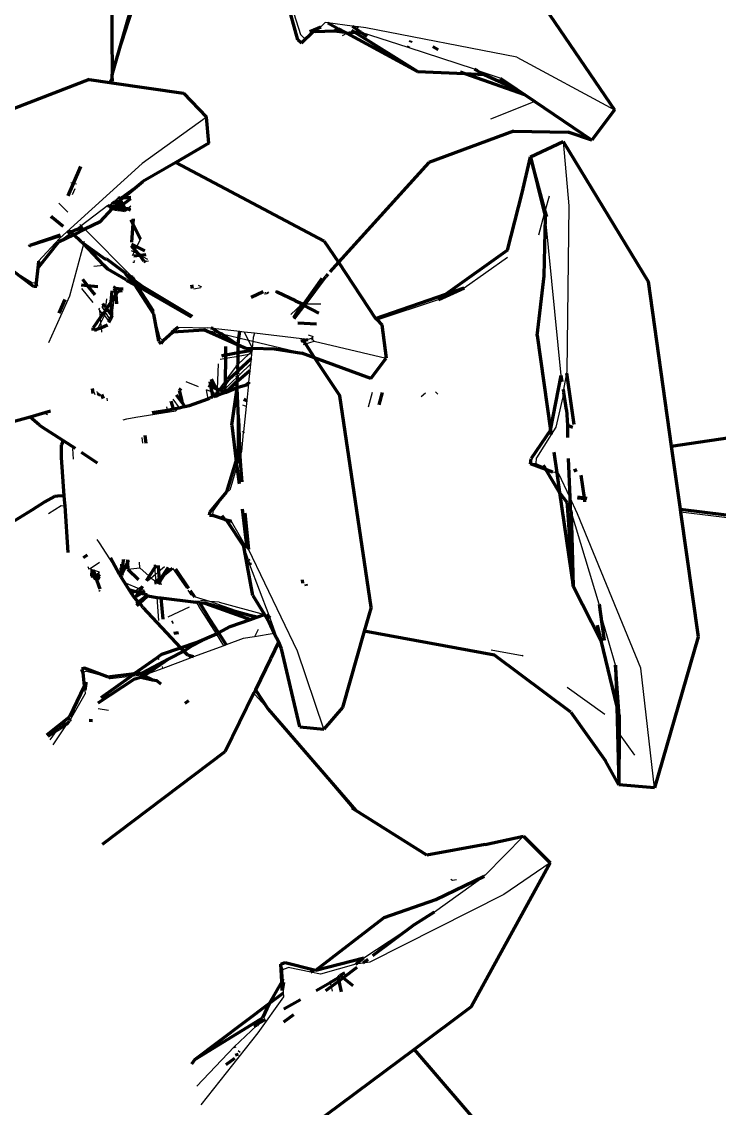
# Model space of a CAD drawing. Header units: millimetres. Extents: x 4307 to 31003, y 2809 to 20009.
# Drawn here: x 15000.86 to 15026.97, y 8921.29 to 8961.95 of the extents above; entities that cross this region are included whole.
import ezdxf

# ---------------------------------------------------------------- set-up
doc = ezdxf.new("R2010")
doc.units = ezdxf.units.MM
doc.layers.add('ProfileEdges', color=7, linetype='Continuous')

msp = doc.modelspace()

# ---------------------------------------------------------------- linework, layer by layer
for p, q in [((15010.87, 8962.816), (15011.29, 8961.473)), ((15004.246, 8959.965), (15005.039, 8962.393)), ((15012.155, 8961.858), (15012.056, 8961.752)), ((15012.155, 8961.858), (15012.223, 8961.915)), ((15012.324, 8961.902), (15012.223, 8961.915)), ((15013.235, 8961.783), (15012.324, 8961.902)), ((15013.471, 8961.752), (15013.235, 8961.783)), ((15011.29, 8961.473), (15011.451, 8961.326)), ((15011.779, 8961.577), (15011.451, 8961.326)), ((15012.869, 8961.432), (15013.031, 8961.518)), ((15013.362, 8961.694), (15013.471, 8961.752)), ((15013.744, 8961.716), (15013.471, 8961.752)), ((15015.328, 8960.983), (15013.582, 8961.541)), ((15019.394, 8960.621), (15013.744, 8961.716)), ((15011.451, 8961.326), (15011.33, 8961.144)), ((15017.805, 8960.177), (15015.328, 8960.983)), ((15019.394, 8960.621), (15023.046, 8958.656)), ((15018.772, 8959.838), (15017.906, 8960.122)), ((15004.23, 8959.664), (15004.247, 8959.723)), ((15020.07, 8958.961), (15018.41, 8958.298)), ((15007.78, 8958.38), (15005.371, 8956.639)), ((15021.132, 8957.47), (15021.341, 8955.065)), ((15005.371, 8956.639), (15002.274, 8953.834)), ((15002.796, 8955.893), (15002.704, 8955.914)), ((15002.763, 8955.489), (15002.859, 8955.708)), ((15002.909, 8955.868), (15002.796, 8955.893)), ((15005.401, 8955.97), (15004.566, 8955.37)), ((15004.482, 8955.342), (15004.403, 8955.289)), ((15004.502, 8955.325), (15004.486, 8955.196)), ((15004.566, 8955.37), (15004.506, 8955.359)), ((15020.458, 8954.865), (15020.615, 8955.437)), ((15002.253, 8955.153), (15002.582, 8954.821)), ((15004.085, 8955.071), (15003.09, 8954.31)), ((15004.219, 8955.121), (15004.136, 8955.062)), ((15004.208, 8954.963), (15004.214, 8955.049)), ((15004.214, 8955.049), (15004.219, 8955.121)), ((15004.219, 8955.121), (15004.221, 8955.164)), ((15004.268, 8955.196), (15004.221, 8955.164)), ((15004.276, 8955.038), (15004.265, 8954.954)), ((15004.299, 8955.218), (15004.268, 8955.196)), ((15004.268, 8955.196), (15004.276, 8955.038)), ((15004.401, 8955.252), (15004.299, 8955.218)), ((15004.457, 8954.958), (15004.453, 8954.925)), ((15004.475, 8955.103), (15004.463, 8955.005)), ((15004.779, 8954.873), (15004.721, 8954.882)), ((15004.822, 8954.947), (15004.779, 8954.873)), ((15004.941, 8955.051), (15004.822, 8954.947)), ((15020.433, 8954.772), (15020.458, 8954.865)), ((15021.341, 8955.065), (15021.269, 8948.865)), ((15020.215, 8953.978), (15020.433, 8954.772)), ((15021.048, 8948.707), (15020.468, 8954.63)), ((15002.724, 8954.048), (15002.237, 8953.698)), ((15002.779, 8954.108), (15002.724, 8954.048)), ((15003.09, 8954.31), (15002.874, 8954.155)), ((15003.042, 8954.359), (15003.09, 8954.31)), ((15003.09, 8954.31), (15003.14, 8954.244)), ((15003.14, 8954.244), (15003.22, 8954.18)), ((15003.22, 8954.18), (15005.003, 8952.386)), ((15001.491, 8952.994), (15002.274, 8953.834)), ((15003.201, 8953.727), (15003.18, 8953.648)), ((15005.171, 8953.528), (15005.312, 8953.809)), ((15003.173, 8953.623), (15002.649, 8951.676)), ((15005.067, 8953.322), (15004.977, 8953.369)), ((15005.009, 8953.206), (15005.067, 8953.322)), ((15005.067, 8953.322), (15005.107, 8953.401)), ((15005.265, 8953.221), (15005.067, 8953.322)), ((15005.107, 8953.401), (15005.171, 8953.528)), ((15003.555, 8952.805), (15003.931, 8952.841)), ((15005.022, 8952.945), (15005.08, 8952.95)), ((15005.091, 8952.975), (15005.06, 8952.997)), ((15005.582, 8953.057), (15005.289, 8953.208)), ((15005.468, 8952.987), (15005.602, 8953)), ((15017.424, 8951.994), (15019.04, 8953.143)), ((15001.265, 8952.163), (15000.528, 8952.628)), ((15001.407, 8952.172), (15001.265, 8952.163)), ((15005.081, 8952.265), (15005.238, 8952.023)), ((15005.238, 8952.023), (15005.813, 8951.139)), ((15007.6, 8952.017), (15007.484, 8952.077)), ((15002.649, 8951.676), (15001.869, 8949.932)), ((15003.095, 8951.968), (15003.528, 8951.446)), ((15004.324, 8951.646), (15004.233, 8950.959)), ((15004.36, 8951.874), (15004.324, 8951.646)), ((15007.567, 8951.992), (15007.31, 8951.936)), ((15009.979, 8951.828), (15009.955, 8951.74)), ((15003.748, 8951.181), (15003.782, 8951.228)), ((15003.888, 8951.239), (15003.901, 8951.392)), ((15003.888, 8951.239), (15003.98, 8951.098)), ((15004.04, 8951.585), (15004, 8951.262)), ((15010.935, 8950.988), (15011.345, 8951.375)), ((15011.417, 8951.394), (15011.478, 8951.394)), ((15011.478, 8951.394), (15012.062, 8951.395)), ((15014.164, 8950.789), (15016.46, 8951.559)), ((15003.748, 8951.181), (15003.79, 8951.13)), ((15003.79, 8951.13), (15003.89, 8951.01)), ((15003.81, 8950.892), (15003.79, 8951.13)), ((15003.827, 8950.686), (15003.81, 8950.892)), ((15003.827, 8950.686), (15003.962, 8950.951)), ((15003.89, 8951.01), (15003.962, 8950.951)), ((15003.98, 8951.098), (15003.962, 8950.951)), ((15003.962, 8950.951), (15004.131, 8950.72)), ((15004.168, 8950.808), (15003.98, 8951.098)), ((15005.803, 8951.008), (15005.813, 8951.139)), ((15006.043, 8950.11), (15005.803, 8951.008)), ((15003.667, 8950.372), (15003.704, 8950.443)), ((15003.704, 8950.443), (15003.827, 8950.686)), ((15003.843, 8950.497), (15003.827, 8950.686)), ((15003.856, 8950.337), (15003.843, 8950.497)), ((15006.722, 8950.516), (15007.801, 8950.492)), ((15008.285, 8950.278), (15007.683, 8950.423)), ((15007.938, 8950.477), (15007.801, 8950.492)), ((15009.024, 8950.352), (15008.012, 8950.468)), ((15006.15, 8950.005), (15006.043, 8950.11)), ((15008.994, 8950.107), (15008.359, 8950.26)), ((15009.344, 8950.023), (15008.994, 8950.107)), ((15009.192, 8950.333), (15009.024, 8950.352)), ((15009.192, 8950.333), (15009.344, 8950.023)), ((15009.571, 8950.29), (15009.192, 8950.333)), ((15009.344, 8950.023), (15009.488, 8949.73)), ((15009.514, 8949.982), (15009.344, 8950.023)), ((15009.514, 8949.982), (15009.488, 8949.73)), ((15009.53, 8950.137), (15009.514, 8949.982)), ((15011.342, 8949.542), (15009.514, 8949.982)), ((15009.571, 8950.29), (15009.53, 8950.137)), ((15011.342, 8950.087), (15009.571, 8950.29)), ((15011.568, 8950.061), (15011.342, 8950.087)), ((15011.487, 8949.891), (15011.813, 8950)), ((15011.711, 8950.089), (15011.568, 8950.061)), ((15011.778, 8950.151), (15011.596, 8950.222)), ((15011.753, 8950.04), (15011.711, 8950.089)), ((15011.753, 8950.04), (15011.813, 8950)), ((15011.813, 8950), (15014.499, 8949.356)), ((15009.366, 8949.51), (15009.476, 8949.614)), ((15009.476, 8949.614), (15009.467, 8949.528)), ((15009.481, 8949.664), (15009.476, 8949.614)), ((15009.488, 8949.73), (15009.481, 8949.664)), ((15011.408, 8949.876), (15011.487, 8949.891)), ((15008.288, 8949.317), (15008.498, 8949.355)), ((15008.498, 8949.355), (15008.964, 8949.438)), ((15008.964, 8949.438), (15009.366, 8949.51)), ((15008.965, 8949.132), (15009.366, 8949.51)), ((15009.366, 8949.51), (15009.467, 8949.528)), ((15009.446, 8949.328), (15009.425, 8949.13)), ((15009.467, 8949.528), (15009.446, 8949.328)), ((15008.209, 8949.142), (15008.176, 8948.217)), ((15009.425, 8949.13), (15008.245, 8947.984)), ((15008.888, 8949.06), (15008.485, 8948.522)), ((15008.888, 8949.06), (15008.939, 8949.108)), ((15009.402, 8948.903), (15009.355, 8948.455)), ((15009.425, 8949.13), (15009.402, 8948.903)), ((15021.249, 8948.793), (15021.134, 8948.185)), ((15021.269, 8948.865), (15021.249, 8948.793)), ((15007.474, 8948.284), (15007.016, 8948.471)), ((15008.485, 8948.522), (15008.238, 8948.192)), ((15008.967, 8948.28), (15008.966, 8948.527)), ((15009.349, 8948.394), (15009.284, 8947.775)), ((15009.352, 8948.426), (15009.349, 8948.394)), ((15009.355, 8948.455), (15009.352, 8948.426)), ((15003.514, 8948.22), (15003.6, 8948.003)), ((15003.719, 8947.964), (15003.681, 8948.11)), ((15007.84, 8947.835), (15007.773, 8948.173)), ((15007.985, 8948.088), (15007.773, 8948.173)), ((15008.117, 8948.035), (15007.985, 8948.088)), ((15008.117, 8948.035), (15008.012, 8947.947)), ((15008.189, 8948.095), (15008.117, 8948.035)), ((15008.168, 8948.015), (15008.117, 8948.035)), ((15008.245, 8947.984), (15008.168, 8948.015)), ((15008.97, 8947.098), (15008.967, 8948.28)), ((15013.983, 8948.078), (15013.831, 8947.527)), ((15015.813, 8947.924), (15015.973, 8948.063)), ((15021.153, 8948.068), (15020.853, 8946.775)), ((15004.069, 8947.766), (15004.062, 8947.857)), ((15006.286, 8947.534), (15006.303, 8947.409)), ((15006.514, 8947.826), (15006.756, 8947.506)), ((15006.914, 8947.624), (15006.894, 8947.536)), ((15006.936, 8947.545), (15006.914, 8947.624)), ((15009.261, 8947.554), (15009.133, 8947.606)), ((15009.261, 8947.554), (15009.162, 8946.599)), ((15009.284, 8947.775), (15009.261, 8947.554)), ((15001.728, 8947.317), (15001.831, 8947.249)), ((15004.795, 8947.085), (15005.131, 8947.157)), ((15005.131, 8947.157), (15006.624, 8947.387)), ((15006.624, 8947.387), (15006.756, 8947.506)), ((15004.655, 8947.048), (15004.795, 8947.085)), ((15020.853, 8946.775), (15020.68, 8946.503)), ((15005.356, 8946.386), (15005.379, 8946.177)), ((15009.146, 8946.574), (15009.086, 8945.867)), ((15020.68, 8946.503), (15020.127, 8945.633)), ((15002.757, 8945.973), (15002.784, 8945.577)), ((15009.031, 8945.686), (15008.915, 8945.306)), ((15009.086, 8945.867), (15009.031, 8945.686)), ((15020.111, 8945.403), (15020.127, 8945.633)), ((15008.915, 8945.306), (15008.647, 8944.424)), ((15020.111, 8945.403), (15019.905, 8945.408)), ((15020.435, 8945.263), (15020.111, 8945.403)), ((15021.52, 8945.166), (15021.622, 8945.206)), ((15020.887, 8945.067), (15020.742, 8945.089)), ((15020.965, 8945.033), (15020.887, 8945.067)), ((15021.374, 8944.159), (15020.965, 8945.033)), ((15008.032, 8943.631), (15008.54, 8944.357)), ((15008.54, 8944.357), (15008.647, 8944.424)), ((15021.666, 8943.532), (15021.374, 8944.159)), ((15021.921, 8944.052), (15021.669, 8944.084)), ((15021.971, 8944.046), (15021.921, 8944.052)), ((15001.861, 8943.547), (15002.339, 8943.844)), ((15002.339, 8943.844), (15002.483, 8943.828)), ((15008.017, 8943.474), (15008.032, 8943.631)), ((15022.472, 8940.158), (15021.424, 8943.616)), ((15024.032, 8937.762), (15021.666, 8943.532)), ((15028.109, 8943.276), (15025.522, 8943.601)), ((15009.293, 8942.249), (15008.708, 8943.243)), ((15003.671, 8942.58), (15003.765, 8942.443)), ((15003.765, 8942.443), (15004.505, 8941.284)), ((15009.343, 8941.842), (15009.17, 8942.312)), ((15009.345, 8942.216), (15009.293, 8942.249)), ((15011.188, 8938.393), (15009.345, 8942.216)), ((15003.332, 8941.559), (15003.372, 8941.47)), ((15003.419, 8941.474), (15003.372, 8941.47)), ((15003.778, 8941.717), (15003.419, 8941.474)), ((15003.502, 8941.436), (15003.419, 8941.474)), ((15003.544, 8941.423), (15003.502, 8941.436)), ((15004.505, 8941.284), (15004.589, 8941.502)), ((15004.589, 8941.502), (15004.576, 8941.65)), ((15004.711, 8941.822), (15004.644, 8941.647)), ((15004.839, 8941.461), (15005.281, 8941.512)), ((15005.281, 8941.512), (15005.268, 8941.728)), ((15005.281, 8941.512), (15005.63, 8941.201)), ((15005.842, 8941.526), (15005.832, 8941.624)), ((15005.869, 8941.266), (15005.842, 8941.526)), ((15006.211, 8941.554), (15005.984, 8941.363)), ((15006.302, 8941.537), (15006.007, 8941.094)), ((15006.5, 8941.501), (15007.032, 8940.747)), ((15009.394, 8941.703), (15009.351, 8941.772)), ((15010.118, 8939.731), (15009.401, 8941.623)), ((15003.771, 8941.35), (15003.544, 8941.423)), ((15003.545, 8941.195), (15003.609, 8941.239)), ((15003.609, 8941.239), (15003.771, 8941.35)), ((15005.709, 8941.131), (15005.57, 8941.014)), ((15005.63, 8941.201), (15005.709, 8941.131)), ((15005.869, 8941.266), (15005.709, 8941.131)), ((15005.709, 8941.131), (15005.895, 8941.001)), ((15005.984, 8941.363), (15005.869, 8941.266)), ((15005.895, 8941.001), (15005.869, 8941.266)), ((15003.795, 8940.663), (15003.749, 8940.629)), ((15004.712, 8940.959), (15005.251, 8940.745)), ((15004.989, 8940.525), (15005.112, 8940.628)), ((15005.251, 8940.745), (15005.112, 8940.628)), ((15005.363, 8940.84), (15005.251, 8940.745)), ((15005.315, 8940.72), (15005.251, 8940.745)), ((15005.463, 8940.661), (15005.315, 8940.72)), ((15005.98, 8940.918), (15005.899, 8940.961)), ((15006.023, 8940.908), (15005.98, 8940.918)), ((15006.1, 8940.89), (15006.023, 8940.908)), ((15007.075, 8940.683), (15007.196, 8940.506)), ((15005.207, 8940.254), (15005.13, 8940.196)), ((15005.522, 8940.488), (15005.207, 8940.254)), ((15005.283, 8940.209), (15005.522, 8940.488)), ((15005.549, 8940.508), (15005.522, 8940.488)), ((15005.998, 8939.541), (15005.929, 8940.408)), ((15007.301, 8940.469), (15007.196, 8940.506)), ((15007.898, 8940.26), (15007.33, 8940.426)), ((15007.381, 8940.235), (15007.487, 8940.079)), ((15007.898, 8940.26), (15007.556, 8940.29)), ((15008.251, 8940.229), (15007.898, 8940.26)), ((15009.405, 8939.732), (15007.898, 8940.26)), ((15008.251, 8940.229), (15009.948, 8939.766)), ((15007.131, 8940.039), (15006.335, 8939.662)), ((15008.148, 8939.041), (15007.487, 8940.079)), ((15023.091, 8937.875), (15022.514, 8939.863)), ((15009.628, 8939.653), (15009.405, 8939.732)), ((15010.03, 8939.751), (15010.118, 8939.731)), ((15010.157, 8939.625), (15010.118, 8939.731)), ((15010.362, 8939.066), (15010.157, 8939.625)), ((15006.924, 8938.398), (15008.148, 8939.041)), ((15008.428, 8938.601), (15008.148, 8939.041)), ((15009.713, 8939.21), (15009.579, 8938.938)), ((15010.314, 8939.058), (15009.579, 8938.938)), ((15010.362, 8939.066), (15010.314, 8939.058)), ((15010.486, 8938.729), (15010.362, 8939.066)), ((15008.428, 8938.601), (15007.295, 8938.18)), ((15008.517, 8938.634), (15008.428, 8938.601)), ((15009.145, 8938.867), (15008.517, 8938.634)), ((15009.579, 8938.938), (15009.145, 8938.867)), ((15007.078, 8938.244), (15007.171, 8938.134)), ((15012.168, 8935.482), (15011.188, 8938.393)), ((15018.426, 8938.443), (15019.597, 8938.232)), ((15019.63, 8938.209), (15019.597, 8938.232)), ((15005.906, 8938.138), (15005.947, 8938.116)), ((15006.006, 8938.084), (15005.947, 8938.116)), ((15006.141, 8937.751), (15006.135, 8937.822)), ((15007.171, 8938.134), (15006.141, 8937.751)), ((15007.295, 8938.18), (15007.171, 8938.134)), ((15003.287, 8937.643), (15003.153, 8937.592)), ((15003.287, 8937.643), (15004.073, 8937.435)), ((15004.073, 8937.435), (15004.178, 8937.357)), ((15004.943, 8937.451), (15004.178, 8937.357)), ((15005.341, 8937.499), (15004.943, 8937.451)), ((15005.396, 8937.487), (15005.341, 8937.499)), ((15006.141, 8937.751), (15005.522, 8937.522)), ((15024.54, 8933.281), (15024.032, 8937.762)), ((15022.69, 8936.022), (15021.274, 8937.034)), ((15002.684, 8935.837), (15003.239, 8936.797)), ((15003.219, 8936.934), (15003.239, 8936.797)), ((15009.6, 8936.759), (15009.552, 8936.835)), ((15009.6, 8936.759), (15010.084, 8936.22)), ((15003.718, 8936.249), (15004.107, 8936.182)), ((15010.084, 8936.22), (15013.231, 8932.519)), ((15002.377, 8935.617), (15002.647, 8935.934)), ((15001.921, 8935.081), (15002.195, 8935.437)), ((15002.044, 8934.886), (15002.559, 8935.678)), ((15002.325, 8935.58), (15002.377, 8935.617)), ((15023.217, 8935.301), (15023.795, 8934.506)), ((15019.643, 8931.468), (15018.225, 8930.03)), ((15020.637, 8930.481), (15018.904, 8929.29)), ((15016.305, 8928.645), (15018.175, 8929.98)), ((15016.921, 8929.866), (15016.988, 8929.824)), ((15016.988, 8929.824), (15017.134, 8929.848)), ((15018.193, 8930.025), (15018.175, 8929.98)), ((15018.193, 8930.025), (15018.225, 8930.03)), ((15018.904, 8929.29), (15013.893, 8926.764)), ((15013.662, 8926.916), (15015.567, 8928.165)), ((15010.554, 8926.687), (15010.641, 8926.479)), ((15010.641, 8926.479), (15010.835, 8926.56)), ((15010.651, 8926.135), (15010.641, 8926.479)), ((15011.688, 8926.381), (15010.835, 8926.56)), ((15013.366, 8926.685), (15012.045, 8926.307)), ((15013.631, 8926.725), (15013.366, 8926.685)), ((15013.893, 8926.764), (15013.631, 8926.725)), ((15010.654, 8926.011), (15010.651, 8926.135)), ((15010.665, 8925.615), (15010.654, 8926.011)), ((15012.045, 8926.307), (15011.688, 8926.381)), ((15012.45, 8925.845), (15012.409, 8926.004)), ((15010.669, 8925.459), (15010.665, 8925.615)), ((15012.494, 8925.668), (15012.45, 8925.845)), ((15009.708, 8924.114), (15010.669, 8925.459)), ((15008.816, 8923.589), (15009.664, 8924.39)), ((15007.583, 8921.416), (15009.708, 8924.114)), ((15007.414, 8922.114), (15008.816, 8923.589)), ((15009.036, 8923.378), (15008.968, 8923.436))]:
    msp.add_line(p, q)
at = {"layer": 'ProfileEdges', "lineweight": 211}
for p, q in [((15004.214, 8964.76), (15004.246, 8959.965)), ((15019.81, 8963.408), (15023.046, 8958.656)), ((15004.246, 8959.965), (15005.046, 8962.741)), ((15011.2, 8961.276), (15010.837, 8962.577)), ((15012.324, 8961.902), (15012.718, 8961.688)), ((15013.235, 8961.783), (15013.362, 8961.694)), ((15011.779, 8961.577), (15011.33, 8961.144)), ((15011.65, 8961.578), (15011.949, 8961.706)), ((15011.65, 8961.578), (15011.779, 8961.577)), ((15011.845, 8961.576), (15011.779, 8961.577)), ((15011.949, 8961.706), (15011.845, 8961.576)), ((15011.845, 8961.576), (15012.573, 8961.609)), ((15011.949, 8961.706), (15012.056, 8961.752)), ((15012.573, 8961.609), (15012.718, 8961.688)), ((15012.573, 8961.609), (15012.952, 8961.561)), ((15012.718, 8961.688), (15012.952, 8961.561)), ((15012.952, 8961.561), (15013.031, 8961.518)), ((15013.031, 8961.518), (15013.317, 8961.556)), ((15013.031, 8961.518), (15015.673, 8960.084)), ((15013.317, 8961.556), (15013.213, 8961.621)), ((15015.673, 8960.084), (15013.317, 8961.556)), ((15013.317, 8961.556), (15013.546, 8961.553)), ((15013.362, 8961.694), (15013.546, 8961.553)), ((15013.582, 8961.541), (15013.546, 8961.553)), ((15013.582, 8961.541), (15013.776, 8961.405)), ((15011.33, 8961.144), (15011.2, 8961.276)), ((15015.328, 8960.983), (15015.35, 8961.037)), ((15015.41, 8961.179), (15015.437, 8961.245)), ((15016.254, 8961.017), (15016.454, 8960.909)), ((15017.805, 8960.177), (15017.906, 8960.122)), ((15003.387, 8959.788), (14996.551, 8957.136)), ((15003.387, 8959.788), (15004.162, 8959.674)), ((15004.162, 8959.674), (15004.246, 8959.827)), ((15004.246, 8959.827), (15004.246, 8959.965)), ((15004.246, 8959.827), (15004.247, 8959.723)), ((15015.673, 8960.084), (15017.442, 8960.007)), ((15017.268, 8960.069), (15017.442, 8960.007)), ((15017.442, 8960.007), (15018.176, 8959.976)), ((15017.442, 8960.007), (15019.683, 8959.222)), ((15017.906, 8960.122), (15018.176, 8959.976)), ((15018.176, 8959.976), (15019.386, 8959.423)), ((15018.772, 8959.838), (15019.386, 8959.423)), ((15004.162, 8959.674), (15004.23, 8959.664)), ((15004.23, 8959.664), (15006.92, 8959.269)), ((15019.386, 8959.423), (15019.683, 8959.222)), ((15006.92, 8959.269), (15007.78, 8958.38)), ((15019.683, 8959.222), (15020.07, 8958.961)), ((15020.07, 8958.961), (15022.201, 8957.52)), ((15023.046, 8958.656), (15022.201, 8957.52)), ((15007.861, 8957.4), (15007.78, 8958.38)), ((15019.268, 8957.847), (15016.101, 8956.677)), ((15019.268, 8957.847), (15021.315, 8957.812)), ((15022.201, 8957.52), (15021.315, 8957.812)), ((15007.861, 8957.4), (15006.631, 8956.685)), ((15019.901, 8956.887), (15021.132, 8957.47)), ((15021.132, 8957.47), (15024.303, 8952.225)), ((15019.594, 8955.541), (15019.901, 8956.887)), ((15019.901, 8956.887), (15020.433, 8954.772)), ((15020.458, 8954.865), (15019.901, 8956.887)), ((15002.796, 8955.893), (15003.069, 8956.528)), ((15006.631, 8956.685), (15005.401, 8955.97)), ((15012.179, 8953.734), (15006.631, 8956.685)), ((15016.101, 8956.677), (15012.723, 8952.948)), ((15002.597, 8955.428), (15002.796, 8955.893)), ((15004.653, 8955.356), (15005.401, 8955.97)), ((15004.403, 8955.289), (15004.401, 8955.252)), ((15004.482, 8955.342), (15004.506, 8955.359)), ((15004.486, 8955.196), (15004.556, 8955.271)), ((15004.506, 8955.359), (15004.502, 8955.325)), ((15004.502, 8955.325), (15004.556, 8955.271)), ((15004.506, 8955.359), (15004.532, 8955.346)), ((15004.563, 8955.398), (15004.532, 8955.346)), ((15004.532, 8955.346), (15004.566, 8955.37)), ((15004.532, 8955.346), (15004.556, 8955.271)), ((15004.556, 8955.271), (15004.577, 8955.293)), ((15004.556, 8955.271), (15004.582, 8955.224)), ((15004.566, 8955.37), (15004.653, 8955.356)), ((15004.577, 8955.293), (15004.653, 8955.356)), ((15004.648, 8955.107), (15004.946, 8955.339)), ((15004.653, 8955.356), (15004.946, 8955.379)), ((15019.039, 8953.399), (15019.594, 8955.541)), ((15003.803, 8954.466), (15004.265, 8954.954)), ((15004.085, 8955.071), (15004.136, 8955.062)), ((15004.136, 8955.062), (15004.214, 8955.049)), ((15004.136, 8955.062), (15004.208, 8954.963)), ((15004.208, 8954.963), (15004.265, 8954.954)), ((15004.214, 8955.049), (15004.276, 8955.038)), ((15004.265, 8954.954), (15004.329, 8955.028)), ((15004.265, 8954.954), (15004.378, 8954.937)), ((15004.294, 8955.175), (15004.268, 8955.196)), ((15004.276, 8955.038), (15004.329, 8955.028)), ((15004.393, 8955.14), (15004.294, 8955.175)), ((15004.329, 8955.028), (15004.384, 8955.019)), ((15004.384, 8955.019), (15004.378, 8954.937)), ((15004.378, 8954.937), (15004.42, 8954.93)), ((15004.384, 8955.019), (15004.475, 8955.103)), ((15004.389, 8955.092), (15004.384, 8955.019)), ((15004.384, 8955.019), (15004.463, 8955.005)), ((15004.393, 8955.14), (15004.389, 8955.092)), ((15004.421, 8955.127), (15004.389, 8955.092)), ((15004.401, 8955.252), (15004.393, 8955.14)), ((15004.42, 8954.93), (15004.457, 8954.958)), ((15004.42, 8954.93), (15004.453, 8954.925)), ((15004.475, 8955.103), (15004.421, 8955.127)), ((15004.453, 8954.925), (15004.586, 8954.904)), ((15004.463, 8955.005), (15004.457, 8954.958)), ((15004.463, 8955.005), (15004.507, 8954.998)), ((15004.486, 8955.196), (15004.475, 8955.103)), ((15004.601, 8955.043), (15004.475, 8955.103)), ((15004.507, 8954.998), (15004.601, 8955.043)), ((15004.507, 8954.998), (15004.595, 8954.982)), ((15004.582, 8955.224), (15004.648, 8955.107)), ((15004.601, 8955.043), (15004.582, 8955.224)), ((15004.586, 8954.904), (15004.595, 8954.982)), ((15004.586, 8954.904), (15004.721, 8954.882)), ((15004.595, 8954.982), (15004.601, 8955.043)), ((15004.595, 8954.982), (15004.709, 8954.998)), ((15004.601, 8955.043), (15004.648, 8955.107)), ((15004.709, 8954.998), (15004.601, 8955.043)), ((15004.648, 8955.107), (15004.709, 8954.998)), ((15004.709, 8954.998), (15004.731, 8954.959)), ((15004.721, 8954.882), (15004.758, 8954.911)), ((15004.731, 8954.959), (15004.758, 8954.911)), ((15004.822, 8954.947), (15004.731, 8954.959)), ((15004.758, 8954.911), (15004.822, 8954.947)), ((15004.758, 8954.911), (15004.779, 8954.873)), ((15004.939, 8954.883), (15004.822, 8954.947)), ((15004.939, 8954.923), (15004.822, 8954.947)), ((15020.516, 8954.654), (15020.458, 8954.865)), ((15002.001, 8954.621), (15001.963, 8954.664)), ((15002.417, 8954.291), (15002.001, 8954.621)), ((15003.803, 8954.466), (15003.22, 8954.18)), ((15004.946, 8954.54), (15005.022, 8954.389)), ((15005.036, 8954.575), (15005.022, 8954.389)), ((15020.414, 8952.439), (15020.468, 8954.63)), ((15020.433, 8954.772), (15020.468, 8954.63)), ((15002.66, 8954.098), (15002.567, 8954.034)), ((15002.66, 8954.098), (15002.779, 8954.108)), ((15002.724, 8954.048), (15002.66, 8954.098)), ((15002.811, 8953.979), (15002.724, 8954.048)), ((15002.779, 8954.108), (15002.874, 8954.155)), ((15003.22, 8954.18), (15002.811, 8953.979)), ((15002.874, 8954.155), (15003.14, 8954.244)), ((15005.022, 8954.389), (15004.968, 8953.698)), ((15005.022, 8954.389), (15005.312, 8953.809)), ((15001.183, 8953.591), (15002.316, 8953.969)), ((15001.183, 8953.591), (15002.308, 8953.944)), ((15001.463, 8952.725), (15002.237, 8953.698)), ((15002.811, 8953.979), (15002.237, 8953.698)), ((15003.073, 8953.726), (15002.811, 8953.979)), ((15003.073, 8953.726), (15003.18, 8953.648)), ((15003.931, 8952.841), (15003.18, 8953.648)), ((15003.18, 8953.648), (15003.973, 8953.071)), ((15012.179, 8953.734), (15012.723, 8952.948)), ((15001.136, 8953.535), (15001.183, 8953.591)), ((15004.97, 8953.629), (15005.171, 8953.528)), ((15005.107, 8953.401), (15004.972, 8953.556)), ((15005.265, 8953.221), (15005.107, 8953.401)), ((15005.171, 8953.528), (15005.466, 8953.379)), ((15005.289, 8953.208), (15005.519, 8953.232)), ((15019.039, 8953.399), (15016.74, 8951.758)), ((15001.491, 8952.994), (15001.463, 8952.725)), ((15004.082, 8952.686), (15003.931, 8952.841)), ((15003.973, 8953.071), (15004.031, 8953.077)), ((15004.031, 8953.077), (15004.739, 8952.552)), ((15005.054, 8953.184), (15005.289, 8953.208)), ((15005.289, 8953.208), (15005.265, 8953.221)), ((15005.428, 8952.984), (15005.289, 8953.208)), ((15005.428, 8952.984), (15005.468, 8952.987)), ((15005.512, 8952.937), (15005.468, 8952.987)), ((15012.723, 8952.948), (15012.399, 8952.59)), ((15012.723, 8952.948), (15014.105, 8950.849)), ((15001.302, 8952.04), (15000.528, 8952.628)), ((15001.463, 8952.725), (15001.407, 8952.172)), ((15004.77, 8952.292), (15004.082, 8952.686)), ((15004.77, 8952.492), (15004.739, 8952.552)), ((15005.013, 8952.233), (15004.77, 8952.492)), ((15004.77, 8952.492), (15005.003, 8952.386)), ((15011.478, 8951.394), (15012.24, 8952.415)), ((15012.314, 8952.496), (15012.24, 8952.415)), ((15020.149, 8950.206), (15020.414, 8952.439)), ((15001.423, 8952.04), (15001.302, 8952.04)), ((15001.423, 8952.04), (15001.407, 8952.172)), ((15003.086, 8952.103), (15003.325, 8952.08)), ((15003.325, 8952.08), (15003.148, 8952.298)), ((15003.325, 8952.08), (15003.712, 8952.042)), ((15003.614, 8951.723), (15003.325, 8952.08)), ((15004.327, 8951.982), (15004.378, 8952.052)), ((15004.77, 8952.292), (15004.786, 8952.259)), ((15005.096, 8952.105), (15004.786, 8952.259)), ((15005.003, 8952.386), (15005.081, 8952.265)), ((15005.096, 8952.105), (15005.013, 8952.233)), ((15005.081, 8952.265), (15005.375, 8952.052)), ((15005.803, 8951.008), (15005.096, 8952.105)), ((15005.238, 8952.023), (15005.096, 8952.105)), ((15007.2, 8950.899), (15005.238, 8952.023)), ((15005.375, 8952.052), (15007.24, 8950.932)), ((15007.255, 8951.967), (15007.229, 8952.102)), ((15012.094, 8952.341), (15011.417, 8951.394)), ((15024.303, 8952.225), (15025.174, 8946.064)), ((15004.206, 8951.473), (15004.25, 8951.876)), ((15004.324, 8951.646), (15004.206, 8951.473)), ((15004.396, 8951.752), (15004.324, 8951.646)), ((15004.327, 8951.982), (15004.36, 8951.874)), ((15004.327, 8951.982), (15004.654, 8951.95)), ((15004.396, 8951.752), (15004.36, 8951.874)), ((15004.465, 8951.854), (15004.396, 8951.752)), ((15004.417, 8951.392), (15004.396, 8951.752)), ((15004.626, 8951.882), (15004.465, 8951.854)), ((15009.899, 8951.836), (15009.449, 8951.625)), ((15010.088, 8951.77), (15010.044, 8951.822)), ((15010.377, 8951.861), (15010.427, 8951.832)), ((15010.427, 8951.832), (15010.42, 8951.878)), ((15011.106, 8951.501), (15010.427, 8951.832)), ((15014.105, 8950.849), (15016.74, 8951.758)), ((15016.46, 8951.559), (15017.424, 8951.994)), ((15016.74, 8951.758), (15016.46, 8951.559)), ((15016.74, 8951.758), (15017.424, 8951.994)), ((15002.267, 8951.045), (15002.486, 8951.548)), ((15004, 8951.262), (15003.901, 8951.392)), ((15004.033, 8951.219), (15003.986, 8951.15)), ((15004, 8951.262), (15004.033, 8951.219)), ((15004.206, 8951.473), (15004.033, 8951.219)), ((15004.033, 8951.219), (15004.233, 8950.959)), ((15004.233, 8950.959), (15004.206, 8951.473)), ((15011.345, 8951.375), (15011.04, 8950.866)), ((15011.064, 8950.838), (15011.431, 8951.33)), ((15011.106, 8951.501), (15011.365, 8951.394)), ((15011.345, 8951.375), (15011.365, 8951.394)), ((15011.365, 8951.394), (15011.417, 8951.394)), ((15011.365, 8951.394), (15011.388, 8951.353)), ((15011.388, 8951.353), (15011.431, 8951.33)), ((15011.431, 8951.33), (15011.478, 8951.394)), ((15011.431, 8951.33), (15011.981, 8951.039)), ((15003.81, 8950.892), (15003.542, 8950.498)), ((15003.89, 8951.01), (15003.81, 8950.892)), ((15003.98, 8951.098), (15003.89, 8951.01)), ((15003.986, 8951.15), (15003.98, 8951.098)), ((15004.131, 8950.72), (15004.168, 8950.808)), ((15004.233, 8950.959), (15004.168, 8950.808)), ((15005.988, 8949.992), (15005.803, 8951.008)), ((15014.105, 8950.849), (15014.164, 8950.789)), ((15014.164, 8950.789), (15014.345, 8950.604)), ((15003.542, 8950.394), (15003.542, 8950.498)), ((15003.704, 8950.443), (15003.568, 8950.39)), ((15003.843, 8950.497), (15003.704, 8950.443)), ((15004.075, 8950.588), (15003.843, 8950.497)), ((15004.119, 8950.693), (15004.131, 8950.72)), ((15006.533, 8950.347), (15007.683, 8950.423)), ((15006.536, 8950.404), (15006.533, 8950.347)), ((15006.536, 8950.404), (15006.622, 8950.437)), ((15006.722, 8950.516), (15006.622, 8950.437)), ((15008.963, 8949.85), (15007.683, 8950.423)), ((15008.012, 8950.468), (15007.938, 8950.477)), ((15008.012, 8950.468), (15008.285, 8950.278)), ((15011.2, 8950.681), (15011.891, 8950.646)), ((15014.345, 8950.604), (15014.499, 8949.356)), ((15005.988, 8949.992), (15006.074, 8949.899)), ((15006.15, 8950.005), (15006.074, 8949.899)), ((15006.505, 8950.322), (15006.15, 8950.005)), ((15006.428, 8950.34), (15006.505, 8950.322)), ((15006.505, 8950.322), (15006.533, 8950.347)), ((15008.359, 8950.26), (15008.285, 8950.278)), ((15008.963, 8949.85), (15008.359, 8950.26)), ((15008.963, 8949.85), (15008.994, 8950.107)), ((15008.994, 8950.107), (15009.024, 8950.352)), ((15011.312, 8950.013), (15011.383, 8950.026)), ((15011.342, 8950.087), (15011.383, 8950.026)), ((15011.383, 8950.026), (15011.568, 8950.061)), ((15011.383, 8950.026), (15011.487, 8949.891)), ((15011.711, 8950.089), (15011.766, 8950.099)), ((15020.149, 8950.206), (15020.652, 8946.666)), ((15008.5, 8949.478), (15008.505, 8949.8)), ((15008.5, 8949.478), (15008.963, 8949.566)), ((15009.248, 8949.726), (15008.963, 8949.85)), ((15008.963, 8949.566), (15008.963, 8949.85)), ((15008.963, 8949.566), (15009.481, 8949.664)), ((15008.964, 8949.438), (15008.963, 8949.566)), ((15009.248, 8949.726), (15009.488, 8949.73)), ((15009.488, 8949.73), (15010.326, 8949.707)), ((15010.326, 8949.707), (15011.342, 8949.542)), ((15011.487, 8949.891), (15011.824, 8949.366)), ((15008.346, 8949.446), (15008.43, 8949.465)), ((15008.43, 8949.465), (15008.5, 8949.478)), ((15008.485, 8948.522), (15008.498, 8949.355)), ((15008.498, 8949.355), (15008.5, 8949.478)), ((15008.965, 8949.132), (15008.964, 8949.438)), ((15009.446, 8949.328), (15008.965, 8948.882)), ((15011.824, 8949.366), (15011.342, 8949.542)), ((15013.927, 8948.598), (15011.824, 8949.366)), ((15011.824, 8949.366), (15012.766, 8947.954)), ((15013.927, 8948.598), (15014.499, 8949.356)), ((15008.931, 8948.85), (15008.601, 8948.545)), ((15008.965, 8948.882), (15008.931, 8948.85)), ((15008.966, 8948.745), (15008.931, 8948.85)), ((15008.939, 8949.108), (15008.965, 8949.132)), ((15008.965, 8948.882), (15008.939, 8949.108)), ((15008.966, 8948.527), (15009.402, 8948.903)), ((15021.249, 8948.793), (15021.521, 8946.875)), ((15007.851, 8948.346), (15007.943, 8948.309)), ((15007.943, 8948.309), (15007.911, 8948.48)), ((15007.951, 8948.568), (15008.116, 8948.241)), ((15008.482, 8948.341), (15008.483, 8948.397)), ((15008.483, 8948.397), (15008.601, 8948.545)), ((15008.483, 8948.397), (15008.485, 8948.522)), ((15008.512, 8948.083), (15008.919, 8948.487)), ((15008.915, 8948.365), (15008.919, 8948.487)), ((15008.92, 8948.262), (15008.915, 8948.365)), ((15008.919, 8948.487), (15008.966, 8948.527)), ((15008.926, 8948.713), (15008.966, 8948.745)), ((15008.966, 8948.527), (15008.926, 8948.713)), ((15008.967, 8948.28), (15009.279, 8948.365)), ((15009.279, 8948.365), (15009.32, 8948.413)), ((15009.279, 8948.365), (15009.349, 8948.394)), ((15009.32, 8948.413), (15009.352, 8948.426)), ((15009.355, 8948.455), (15009.349, 8948.394)), ((15020.652, 8946.666), (15021.048, 8948.707)), ((15021.086, 8948.479), (15021.048, 8948.707)), ((15003.531, 8948.037), (15003.514, 8948.22)), ((15003.719, 8947.964), (15003.787, 8948.039)), ((15003.85, 8947.997), (15003.909, 8947.847)), ((15006.638, 8947.985), (15006.874, 8947.675)), ((15006.766, 8948.15), (15006.824, 8948.224)), ((15006.848, 8947.857), (15006.766, 8948.15)), ((15007.943, 8948.309), (15008.116, 8948.241)), ((15007.985, 8948.088), (15007.943, 8948.309)), ((15008.012, 8947.947), (15007.985, 8948.088)), ((15008.02, 8947.901), (15008.012, 8947.947)), ((15008.112, 8947.935), (15008.166, 8947.955)), ((15008.116, 8948.241), (15008.176, 8948.217)), ((15008.168, 8948.015), (15008.166, 8947.955)), ((15008.245, 8947.984), (15008.166, 8947.955)), ((15008.209, 8948.056), (15008.168, 8948.015)), ((15008.176, 8948.217), (15008.172, 8948.128)), ((15008.172, 8948.128), (15008.189, 8948.095)), ((15008.176, 8948.217), (15008.238, 8948.192)), ((15008.189, 8948.095), (15008.238, 8948.192)), ((15008.189, 8948.095), (15008.209, 8948.056)), ((15008.209, 8948.056), (15008.245, 8947.984)), ((15008.238, 8948.192), (15008.283, 8948.174)), ((15008.478, 8948.07), (15008.245, 8947.984)), ((15008.283, 8948.174), (15008.482, 8948.341)), ((15008.283, 8948.174), (15008.455, 8948.086)), ((15008.455, 8948.086), (15008.478, 8948.07)), ((15008.478, 8948.07), (15008.48, 8948.096)), ((15008.478, 8948.07), (15008.512, 8948.083)), ((15008.48, 8948.096), (15008.482, 8948.341)), ((15008.512, 8948.083), (15008.92, 8948.262)), ((15008.724, 8946.853), (15008.921, 8948.233)), ((15008.92, 8948.262), (15008.967, 8948.28)), ((15008.921, 8948.233), (15008.92, 8948.262)), ((15008.97, 8947.098), (15008.921, 8948.233)), ((15013.937, 8940.047), (15012.766, 8947.954)), ((15014.347, 8948.075), (15014.228, 8947.607)), ((15016.395, 8948.06), (15016.368, 8948.035)), ((15021.153, 8948.068), (15021.134, 8948.185)), ((15021.254, 8947.429), (15021.153, 8948.068)), ((15006.547, 8947.461), (15006.457, 8947.753)), ((15006.756, 8947.506), (15006.894, 8947.536)), ((15006.874, 8947.675), (15006.848, 8947.857)), ((15006.874, 8947.675), (15006.914, 8947.624)), ((15006.894, 8947.536), (15006.969, 8947.552)), ((15006.969, 8947.552), (15006.914, 8947.624)), ((15006.969, 8947.552), (15007.139, 8947.589)), ((15007.139, 8947.589), (15007.84, 8947.835)), ((15007.84, 8947.835), (15007.908, 8947.86)), ((15007.951, 8947.896), (15007.908, 8947.86)), ((15008.02, 8947.901), (15007.951, 8947.896)), ((15008.042, 8947.93), (15008.02, 8947.901)), ((15008.112, 8947.935), (15008.042, 8947.93)), ((15009.174, 8947.819), (15009.284, 8947.775)), ((15001.173, 8947.157), (15000.359, 8946.923)), ((15001.728, 8947.317), (15001.173, 8947.157)), ((15001.511, 8946.864), (15001.173, 8947.157)), ((15001.938, 8947.377), (15001.728, 8947.317)), ((15005.741, 8947.33), (15006.303, 8947.409)), ((15006.303, 8947.409), (15006.547, 8947.461)), ((15006.547, 8947.461), (15006.756, 8947.506)), ((15021.254, 8947.429), (15021.29, 8946.847)), ((15001.511, 8946.864), (15001.58, 8946.82)), ((15001.58, 8946.82), (15002.41, 8946.279)), ((15008.724, 8946.853), (15008.891, 8945.5)), ((15008.973, 8945.768), (15008.97, 8947.098)), ((15008.97, 8947.098), (15009.031, 8945.686)), ((15021.29, 8946.847), (15021.475, 8946.777)), ((15021.29, 8946.847), (15021.292, 8946.386)), ((15025.174, 8946.064), (15030.768, 8946.903)), ((15005.47, 8946.483), (15005.503, 8946.175)), ((15009.162, 8946.599), (15009.146, 8946.574)), ((15020.652, 8946.666), (15019.926, 8945.601)), ((15020.652, 8946.666), (15020.68, 8946.503)), ((15002.41, 8946.279), (15002.352, 8946.115)), ((15002.356, 8945.639), (15002.352, 8946.115)), ((15002.41, 8946.279), (15002.858, 8945.987)), ((15025.174, 8946.064), (15025.507, 8943.705)), ((15002.456, 8944.211), (15002.356, 8945.639)), ((15003.084, 8945.84), (15003.689, 8945.445)), ((15008.54, 8944.357), (15008.891, 8945.5)), ((15008.891, 8945.5), (15008.973, 8945.768)), ((15008.891, 8945.5), (15008.915, 8945.306)), ((15009.031, 8945.686), (15009.046, 8945.336)), ((15019.905, 8945.408), (15019.926, 8945.601)), ((15020.776, 8945.837), (15020.887, 8945.067)), ((15021.32, 8945.61), (15021.374, 8944.159)), ((15008.915, 8945.306), (15008.995, 8944.661)), ((15009.046, 8945.336), (15009.103, 8944.735)), ((15020.48, 8945.189), (15019.905, 8945.408)), ((15020.379, 8945.356), (15020.435, 8945.263)), ((15020.435, 8945.263), (15020.48, 8945.189)), ((15020.742, 8945.089), (15020.48, 8945.189)), ((15020.992, 8944.336), (15020.48, 8945.189)), ((15021.64, 8945.182), (15021.525, 8945.135)), ((15020.887, 8945.067), (15020.992, 8944.336)), ((15021.789, 8944.982), (15021.908, 8944.138)), ((15007.911, 8943.612), (15008.54, 8944.357)), ((15020.992, 8944.336), (15021.496, 8940.825)), ((15021.281, 8943.956), (15020.992, 8944.336)), ((15001.733, 8943.985), (15001.239, 8943.677)), ((15001.733, 8943.985), (15002.088, 8944.182)), ((15002.197, 8944.191), (15002.088, 8944.182)), ((15002.456, 8944.211), (15002.197, 8944.191)), ((15002.475, 8943.937), (15002.456, 8944.211)), ((15002.483, 8943.828), (15002.475, 8943.937)), ((15021.289, 8943.84), (15021.281, 8943.956)), ((15021.374, 8944.159), (15021.391, 8943.694)), ((15021.657, 8944.168), (15021.908, 8944.138)), ((15021.908, 8944.138), (15022.018, 8944.125)), ((15021.908, 8944.138), (15021.921, 8944.052)), ((15021.921, 8944.052), (15021.931, 8943.978)), ((15001.239, 8943.677), (15000.589, 8943.272)), ((15002.605, 8942.086), (15002.483, 8943.828)), ((15007.892, 8943.48), (15007.911, 8943.612)), ((15007.892, 8943.48), (15008.017, 8943.474)), ((15008.458, 8943.327), (15008.017, 8943.474)), ((15008.356, 8943.471), (15008.458, 8943.327)), ((15009.11, 8943.724), (15009.293, 8942.249)), ((15009.215, 8943.566), (15009.345, 8942.216)), ((15021.496, 8940.825), (15021.289, 8943.84)), ((15021.289, 8943.84), (15021.391, 8943.694)), ((15021.424, 8943.616), (15021.391, 8943.694)), ((15021.424, 8943.616), (15021.496, 8940.825)), ((15025.507, 8943.705), (15028.463, 8943.35)), ((15025.507, 8943.705), (15025.522, 8943.601)), ((15025.522, 8943.601), (15026.182, 8938.932)), ((15008.458, 8943.327), (15008.518, 8943.307)), ((15008.518, 8943.307), (15008.588, 8943.287)), ((15008.518, 8943.307), (15009.17, 8942.312)), ((15008.708, 8943.243), (15008.588, 8943.287)), ((15009.511, 8940.48), (15009.17, 8942.312)), ((15003.177, 8941.906), (15003.324, 8941.996)), ((15004.187, 8941.888), (15004.505, 8941.284)), ((15009.343, 8941.842), (15009.351, 8941.772)), ((15003.486, 8941.216), (15003.502, 8941.436)), ((15004.644, 8941.647), (15004.589, 8941.502)), ((15004.608, 8941.275), (15004.589, 8941.502)), ((15004.608, 8941.275), (15004.824, 8941.714)), ((15004.662, 8941.828), (15004.644, 8941.647)), ((15004.818, 8941.809), (15004.824, 8941.714)), ((15004.824, 8941.714), (15004.858, 8941.803)), ((15004.824, 8941.714), (15004.839, 8941.461)), ((15004.839, 8941.461), (15005.23, 8941.077)), ((15005.842, 8941.526), (15005.63, 8941.201)), ((15005.898, 8941.611), (15005.842, 8941.526)), ((15005.963, 8941.6), (15005.984, 8941.363)), ((15006.195, 8941.249), (15006.374, 8941.524)), ((15006.195, 8941.249), (15006.5, 8941.501)), ((15006.616, 8941.479), (15007.104, 8940.759)), ((15009.394, 8941.703), (15009.401, 8941.623)), ((15003.507, 8941.169), (15003.486, 8941.216)), ((15003.507, 8941.169), (15003.545, 8941.195)), ((15003.637, 8941.161), (15003.543, 8941.088)), ((15003.609, 8941.239), (15003.544, 8941.423)), ((15003.637, 8941.161), (15003.545, 8941.195)), ((15003.637, 8941.161), (15003.609, 8941.239)), ((15003.785, 8941.253), (15003.637, 8941.161)), ((15003.795, 8940.715), (15003.637, 8941.161)), ((15003.788, 8941.106), (15003.637, 8941.161)), ((15004.505, 8941.284), (15004.542, 8941.225)), ((15004.608, 8941.275), (15004.542, 8941.225)), ((15004.542, 8941.225), (15004.572, 8941.179)), ((15004.572, 8941.179), (15004.617, 8941.227)), ((15004.572, 8941.179), (15004.712, 8940.959)), ((15004.608, 8941.275), (15004.617, 8941.227)), ((15005.63, 8941.201), (15005.516, 8941.027)), ((15005.972, 8941.065), (15005.895, 8941.001)), ((15006.007, 8941.094), (15005.972, 8941.065)), ((15005.972, 8941.065), (15006.017, 8940.976)), ((15005.984, 8941.363), (15006.007, 8941.094)), ((15006.007, 8941.094), (15006.195, 8941.249)), ((15006.017, 8940.976), (15006.195, 8941.249)), ((15011.354, 8941.069), (15011.369, 8940.942)), ((15004.712, 8940.959), (15004.871, 8940.709)), ((15004.871, 8940.709), (15004.989, 8940.525)), ((15004.871, 8940.709), (15005.112, 8940.628)), ((15005.228, 8940.588), (15005.112, 8940.628)), ((15005.315, 8940.72), (15005.228, 8940.588)), ((15005.377, 8940.815), (15005.315, 8940.72)), ((15005.329, 8940.554), (15005.463, 8940.661)), ((15005.836, 8940.952), (15005.899, 8940.961)), ((15005.899, 8940.961), (15005.895, 8941.001)), ((15005.98, 8940.918), (15006.017, 8940.976)), ((15006.017, 8940.976), (15006.023, 8940.908)), ((15007.165, 8940.67), (15007.301, 8940.469)), ((15011.521, 8940.846), (15011.514, 8940.898)), ((15021.496, 8940.825), (15022.539, 8938.789)), ((15004.989, 8940.525), (15005.03, 8940.461)), ((15005.095, 8940.385), (15005.03, 8940.461)), ((15005.095, 8940.385), (15005.072, 8940.349)), ((15005.132, 8940.44), (15005.095, 8940.385)), ((15005.207, 8940.254), (15005.095, 8940.385)), ((15005.228, 8940.588), (15005.132, 8940.44)), ((15005.132, 8940.44), (15005.329, 8940.554)), ((15005.262, 8940.19), (15005.207, 8940.254)), ((15005.329, 8940.554), (15005.228, 8940.588)), ((15005.283, 8940.209), (15005.569, 8940.472)), ((15005.549, 8940.508), (15005.329, 8940.554)), ((15005.569, 8940.472), (15005.549, 8940.508)), ((15005.569, 8940.472), (15005.929, 8940.408)), ((15005.929, 8940.408), (15006.068, 8940.392)), ((15006.068, 8940.392), (15006.138, 8939.592)), ((15006.068, 8940.392), (15007.381, 8940.235)), ((15007.301, 8940.469), (15007.33, 8940.426)), ((15007.517, 8940.219), (15007.381, 8940.235)), ((15007.517, 8940.219), (15007.874, 8939.623)), ((15007.517, 8940.219), (15007.714, 8940.196)), ((15009.511, 8940.48), (15009.948, 8939.766)), ((15005.165, 8940.102), (15005.262, 8940.19)), ((15005.262, 8940.19), (15005.283, 8940.209)), ((15005.262, 8940.19), (15005.331, 8940.135)), ((15005.401, 8940.028), (15005.331, 8940.135)), ((15005.401, 8940.028), (15006.809, 8938.522)), ((15007.714, 8940.196), (15009.422, 8939.58)), ((15009.405, 8939.732), (15007.714, 8940.196)), ((15013.937, 8940.047), (15013.679, 8939.144)), ((15022.472, 8940.158), (15022.514, 8939.863)), ((15022.514, 8939.863), (15022.665, 8938.796)), ((15006.479, 8939.468), (15006.536, 8939.496)), ((15007.874, 8939.623), (15008.225, 8939.082)), ((15008.664, 8939.313), (15009.422, 8939.58)), ((15009.656, 8939.663), (15009.405, 8939.732)), ((15009.422, 8939.58), (15009.628, 8939.653)), ((15009.628, 8939.653), (15009.656, 8939.663)), ((15009.656, 8939.663), (15009.948, 8939.766)), ((15009.948, 8939.766), (15010.116, 8939.492)), ((15010.157, 8939.625), (15010.03, 8939.751)), ((15010.116, 8939.492), (15010.314, 8939.058)), ((15006.731, 8939.085), (15006.551, 8939.054)), ((15007.429, 8938.733), (15008.148, 8939.041)), ((15008.148, 8939.041), (15008.225, 8939.082)), ((15008.225, 8939.082), (15008.664, 8939.313)), ((15008.225, 8939.082), (15008.517, 8938.634)), ((15010.314, 8939.058), (15010.486, 8938.729)), ((15013.679, 8939.144), (15012.862, 8936.289)), ((15018.561, 8938.252), (15013.679, 8939.144)), ((15022.399, 8939.371), (15022.539, 8938.789)), ((15006.809, 8938.522), (15007.429, 8938.733)), ((15006.924, 8938.398), (15007.429, 8938.733)), ((15010.201, 8938.13), (15010.486, 8938.729)), ((15010.579, 8938.477), (15010.486, 8938.729)), ((15022.539, 8938.789), (15023.134, 8936.316)), ((15026.182, 8938.932), (15024.54, 8933.281)), ((15006.11, 8938.285), (15005.906, 8938.138)), ((15006.11, 8938.285), (15006.809, 8938.522)), ((15006.373, 8938.109), (15006.924, 8938.398)), ((15006.924, 8938.398), (15006.809, 8938.522)), ((15007.078, 8938.244), (15006.924, 8938.398)), ((15007.295, 8938.18), (15007.078, 8938.244)), ((15011.276, 8935.564), (15010.579, 8938.477)), ((15021.416, 8936.114), (15018.561, 8938.252)), ((15005.906, 8938.138), (15005.089, 8937.555)), ((15005.386, 8937.591), (15006.373, 8938.109)), ((15006.373, 8938.109), (15005.522, 8937.522)), ((15010.176, 8938.107), (15009.609, 8936.951)), ((15010.176, 8938.107), (15010.201, 8938.13)), ((15023.217, 8935.971), (15023.091, 8937.875)), ((15023.091, 8937.875), (15023.134, 8936.316)), ((15003.218, 8937.755), (15003.102, 8937.719)), ((15003.102, 8937.719), (15003.153, 8937.592)), ((15003.153, 8937.592), (15003.196, 8937.09)), ((15004.073, 8937.435), (15003.218, 8937.755)), ((15004.943, 8937.451), (15003.819, 8936.648)), ((15004.073, 8937.435), (15005.089, 8937.555)), ((15005.089, 8937.555), (15004.943, 8937.451)), ((15005.304, 8937.411), (15005.063, 8937.335)), ((15005.089, 8937.555), (15005.386, 8937.591)), ((15005.396, 8937.487), (15005.304, 8937.411)), ((15005.758, 8937.314), (15005.304, 8937.411)), ((15005.522, 8937.522), (15005.396, 8937.487)), ((15005.758, 8937.314), (15005.396, 8937.487)), ((15003.196, 8937.09), (15002.647, 8935.934)), ((15003.262, 8937.2), (15003.196, 8937.09)), ((15003.219, 8936.934), (15003.196, 8937.09)), ((15003.262, 8937.2), (15003.219, 8936.934)), ((15003.264, 8937.233), (15003.262, 8937.2)), ((15005.063, 8937.335), (15003.716, 8936.444)), ((15005.915, 8937.281), (15005.758, 8937.314)), ((15006.087, 8937.158), (15005.915, 8937.281)), ((15009.552, 8936.835), (15008.475, 8934.638)), ((15009.609, 8936.951), (15009.552, 8936.835)), ((15009.609, 8936.951), (15010.084, 8936.22)), ((15006.975, 8936.445), (15007.115, 8936.548)), ((15010.084, 8936.22), (15013.372, 8932.431)), ((15012.862, 8936.289), (15012.168, 8935.482)), ((15023.134, 8936.316), (15023.215, 8933.394)), ((15023.134, 8936.316), (15023.217, 8935.971)), ((15001.808, 8935.26), (15002.647, 8935.934)), ((15002.559, 8935.678), (15002.653, 8935.783)), ((15002.684, 8935.837), (15002.653, 8935.783)), ((15003.511, 8935.783), (15003.39, 8935.799)), ((15021.416, 8936.114), (15022.716, 8934.292)), ((15023.217, 8935.971), (15023.217, 8935.301)), ((15002.195, 8935.437), (15001.829, 8935.226)), ((15002.195, 8935.437), (15001.843, 8935.204)), ((15002.195, 8935.437), (15002.261, 8935.48)), ((15002.559, 8935.678), (15002.261, 8935.48)), ((15002.325, 8935.58), (15002.261, 8935.48)), ((15002.559, 8935.678), (15002.377, 8935.617)), ((15011.276, 8935.564), (15012.168, 8935.482)), ((15023.217, 8935.301), (15023.215, 8933.394)), ((15003.884, 8931.172), (15008.475, 8934.638)), ((15023.215, 8933.394), (15022.716, 8934.292)), ((15024.54, 8933.281), (15023.215, 8933.394)), ((15013.372, 8932.431), (15013.231, 8932.519)), ((15016.03, 8930.761), (15013.372, 8932.431)), ((15018.205, 8931.157), (15019.643, 8931.468)), ((15019.643, 8931.468), (15020.637, 8930.481)), ((15018.205, 8931.157), (15016.03, 8930.761)), ((15020.637, 8930.481), (15017.681, 8925.083)), ((15016.36, 8929.108), (15018.175, 8929.98)), ((15014.423, 8928.431), (15016.36, 8929.108)), ((15011.864, 8926.46), (15014.423, 8928.431)), ((15015.567, 8928.165), (15016.305, 8928.645)), ((15015.567, 8928.165), (15013.989, 8926.991)), ((15011.864, 8926.46), (15013.662, 8926.916)), ((15013.366, 8926.685), (15013.662, 8926.916)), ((15013.818, 8926.863), (15013.631, 8926.725)), ((15010.554, 8926.687), (15010.72, 8926.747)), ((15010.594, 8926.034), (15010.554, 8926.687)), ((15010.72, 8926.747), (15011.811, 8926.474)), ((15011.688, 8926.381), (15011.811, 8926.474)), ((15011.811, 8926.474), (15011.864, 8926.46)), ((15013.404, 8926.555), (15012.888, 8926.172)), ((15010.594, 8926.034), (15010.129, 8925.213)), ((15010.651, 8926.135), (15010.594, 8926.034)), ((15010.614, 8925.704), (15010.594, 8926.034)), ((15010.654, 8926.011), (15010.614, 8925.704)), ((15011.88, 8925.701), (15012.409, 8926.004)), ((15012.409, 8926.004), (15012.701, 8926.17)), ((15012.728, 8926.052), (15012.45, 8925.845)), ((15012.701, 8926.17), (15012.771, 8926.262)), ((15012.701, 8926.17), (15012.728, 8926.052)), ((15012.888, 8926.172), (15012.728, 8926.052)), ((15012.728, 8926.052), (15012.821, 8925.651)), ((15012.771, 8926.262), (15012.951, 8926.362)), ((15012.771, 8926.262), (15012.888, 8926.172)), ((15012.888, 8926.172), (15013.257, 8925.888)), ((15010.129, 8925.213), (15010.665, 8925.615)), ((15012.45, 8925.845), (15012.23, 8925.682)), ((15007.337, 8923.12), (15010.129, 8925.213)), ((15010.129, 8925.213), (15009.879, 8924.677)), ((15010.667, 8925.007), (15011.29, 8925.363)), ((15011.034, 8924.792), (15010.664, 8924.517)), ((15017.681, 8925.083), (15015.544, 8923.494)), ((15007.337, 8923.12), (15009.798, 8924.627)), ((15009.664, 8924.39), (15009.544, 8924.369)), ((15009.725, 8924.471), (15009.664, 8924.39)), ((15009.798, 8924.627), (15009.725, 8924.471)), ((15009.984, 8924.618), (15009.725, 8924.471)), ((15009.798, 8924.627), (15009.879, 8924.677)), ((15008.816, 8923.589), (15008.83, 8923.547)), ((15008.828, 8923.15), (15008.506, 8922.911)), ((15008.894, 8923.352), (15008.926, 8923.258)), ((15015.544, 8923.494), (15010.175, 8919.501)), ((15015.544, 8923.494), (15019.454, 8918.96)), ((15007.337, 8923.12), (15007.213, 8922.945))]:
    msp.add_line(p, q, dxfattribs=at)

doc.saveas('drawing.dxf')
